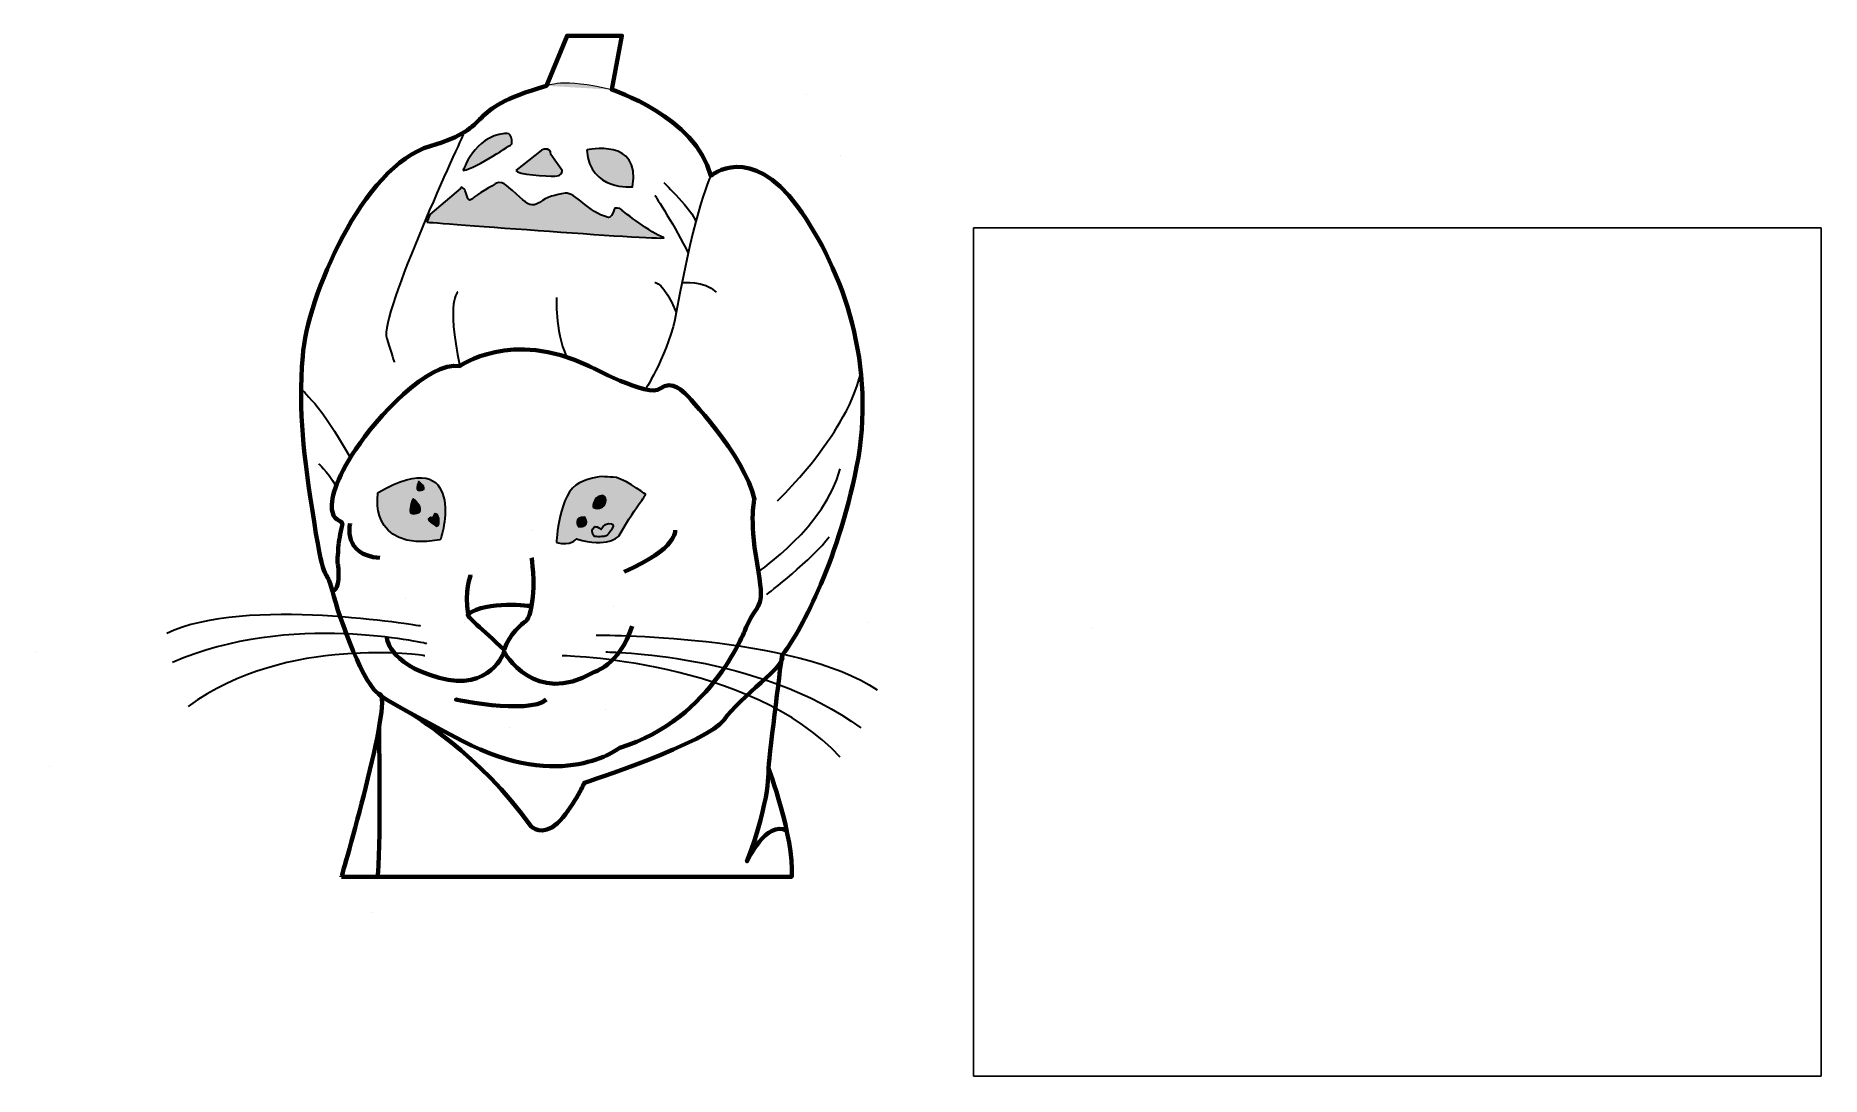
# Model space of a CAD drawing. Header units: millimetres. Extents: x -9 to 201, y -124 to -1.
import ezdxf

# ---------------------------------------------------------------- set-up
doc = ezdxf.new("R2010")
doc.units = ezdxf.units.MM
doc.header["$MEASUREMENT"] = 0
doc.layers.add('Capa 1', color=7, linetype='Continuous')
picture_1 = doc.add_image_def('image1.png', size_in_pixel=(720, 629))

# ---------------------------------------------------------------- blocks, each defined once
blk = doc.blocks.new('block 2')
at = {"layer": 'Capa 1', "color": 250, "lineweight": 106, "true_color": 0x1c1c1b}
blk.add_open_spline([(26.75, -100), (26.75, -100), (32.91, -78.89), (31.26, -78.44), (29.61, -78), (26.44, -69.43), (25.68, -66.32), (24.91, -63.2), (24.79, -66.32), (23.52, -58.12), (22.25, -49.93), (21.67, -45.55), (22.18, -38.63), (22.69, -31.71), (29.23, -16.21), (37.23, -13.86), (45.23, -11.51), (40.72, -9.67), (50.95, -6.75), (50.95, -6.75), (53.36, -0.85), (53.36, -0.85), (53.36, -0.85), (59.84, -0.85), (59.84, -0.85), (59.84, -0.85), (58.63, -7.2), (58.63, -7.2), (58.63, -7.2), (68.54, -10.37), (70.32, -17.36), (70.32, -17.36), (75.01, -13.36), (80.54, -20.98), (86.06, -28.6), (89.87, -39.9), (87.52, -51.65), (85.17, -63.39), (80.73, -71.33), (78.7, -73.94), (78.7, -73.94), (77.3, -84.92), (77.11, -87.21), (77.11, -87.21), (80.13, -95.17), (79.87, -100), (79.87, -100), (26.75, -100), (26.75, -100)], degree=3, knots=[0, 0, 0, 0, 1, 1, 1, 2, 2, 2, 3, 3, 3, 4, 4, 4, 5, 5, 5, 6, 6, 6, 7, 7, 7, 8, 8, 8, 9, 9, 9, 10, 10, 10, 11, 11, 11, 12, 12, 12, 13, 13, 13, 14, 14, 14, 15, 15, 15, 16, 16, 16, 16], dxfattribs=at)
at = {"layer": 'Capa 1'}
image = blk.add_image(picture_1, insert=(101.31, -123.51), size_in_units=(100, 100), dxfattribs=at)
blk = doc.blocks.new('block 4')
at = {"layer": 'Capa 1', "true_color": 0x1c1c1b}
h = blk.add_hatch(color=250, dxfattribs=at)
h.dxf.hatch_style = 2
edge = h.paths.add_edge_path()
edge.add_spline(control_points=[(54.69, -58.7), (56.22, -58.82), (55.46, -57.62), (55.46, -57.62), (54.06, -57.58), (54.69, -58.7), (54.69, -58.7)], knot_values=[0, 0, 0, 0, 1, 1, 1, 2, 2, 2, 2], degree=3, periodic=1)
edge = h.paths.add_edge_path()
edge.add_spline(control_points=[(59.46, -59.84), (59.46, -59.84), (58.16, -61.3), (54.47, -60.16), (54.47, -60.16), (53.81, -61.04), (52.12, -60.6), (52.12, -60.6), (52.38, -54.66), (54.82, -53.55), (57.27, -52.44), (57.87, -52.95), (58.79, -52.88), (59.71, -52.82), (62.44, -54.73), (62.6, -54.89), (62.76, -55.04), (61.87, -55.68), (59.46, -59.84)], knot_values=[0, 0, 0, 0, 1, 1, 1, 2, 2, 2, 3, 3, 3, 4, 4, 4, 5, 5, 5, 6, 6, 6, 6], degree=3, periodic=1)
edge = h.paths.add_edge_path()
edge.add_spline(control_points=[(57.75, -59.88), (58.04, -59.88), (58.48, -59.37), (58.7, -58.93), (58.91, -58.48), (58.8, -58.36), (58.27, -58.36), (57.74, -58.36), (57.37, -59.05), (57.37, -59.05), (56.96, -58.7), (56.8, -58.71), (56.74, -58.75), (56.74, -58.75), (56.71, -58.71), (56.71, -58.71), (56.07, -58.97), (56.44, -59.69), (56.44, -59.69), (56.54, -60.03), (57.47, -59.88), (57.75, -59.88)], knot_values=[0, 0, 0, 0, 1, 1, 1, 2, 2, 2, 3, 3, 3, 4, 4, 4, 5, 5, 5, 6, 6, 6, 7, 7, 7, 7], degree=3, periodic=1)
edge = h.paths.add_edge_path()
edge.add_spline(control_points=[(57.77, -56.19), (57.77, -56.19), (58.31, -54.98), (57.37, -55.08), (56.43, -55.17), (56.44, -56.41), (56.44, -56.41), (57.2, -56.89), (57.77, -56.19), (57.77, -56.19)], knot_values=[0, 0, 0, 0, 1, 1, 1, 2, 2, 2, 3, 3, 3, 3], degree=3, periodic=1)
at = {"layer": 'Capa 1', "true_color": 0xfffeff}
h = blk.add_hatch(color=7, dxfattribs=at)
h.dxf.hatch_style = 2
edge = h.paths.add_edge_path()
edge.add_spline(control_points=[(57.37, -55.08), (58.31, -54.98), (57.77, -56.19), (57.77, -56.19), (57.77, -56.19), (57.2, -56.89), (56.44, -56.41), (56.44, -56.41), (56.43, -55.17), (57.37, -55.08)], knot_values=[0, 0, 0, 0, 1, 1, 1, 2, 2, 2, 3, 3, 3, 3], degree=3, periodic=1)
h = blk.add_hatch(color=7, dxfattribs=at)
h.dxf.hatch_style = 2
edge = h.paths.add_edge_path()
edge.add_spline(control_points=[(55.46, -57.62), (55.46, -57.62), (56.22, -58.82), (54.69, -58.7), (54.69, -58.7), (54.06, -57.58), (55.46, -57.62)], knot_values=[0, 0, 0, 0, 1, 1, 1, 2, 2, 2, 2], degree=3, periodic=1)
h = blk.add_hatch(color=7, dxfattribs=at)
h.dxf.hatch_style = 2
edge = h.paths.add_edge_path()
edge.add_spline(control_points=[(57.75, -59.88), (57.47, -59.88), (56.54, -60.03), (56.44, -59.69), (56.44, -59.69), (56.07, -58.97), (56.71, -58.71), (56.71, -58.71), (56.74, -58.75), (56.74, -58.75), (56.8, -58.71), (56.96, -58.7), (57.37, -59.05), (57.37, -59.05), (57.74, -58.36), (58.27, -58.36), (58.8, -58.36), (58.91, -58.48), (58.7, -58.93), (58.48, -59.37), (58.04, -59.88), (57.75, -59.88)], knot_values=[0, 0, 0, 0, 1, 1, 1, 2, 2, 2, 3, 3, 3, 4, 4, 4, 5, 5, 5, 6, 6, 6, 7, 7, 7, 7], degree=3, periodic=1)
at = {"layer": 'Capa 1', "lineweight": 0}
for points, knots in [([(59.46, -59.84), (59.46, -59.84), (58.16, -61.3), (54.47, -60.16), (54.47, -60.16), (53.81, -61.04), (52.12, -60.6), (52.12, -60.6), (52.38, -54.66), (54.82, -53.55), (57.27, -52.44), (57.87, -52.95), (58.79, -52.88), (59.71, -52.82), (62.44, -54.73), (62.6, -54.89), (62.76, -55.04), (61.87, -55.68), (59.46, -59.84)], [0, 0, 0, 0, 1, 1, 1, 2, 2, 2, 3, 3, 3, 4, 4, 4, 5, 5, 5, 6, 6, 6, 6]), ([(57.77, -56.19), (57.77, -56.19), (58.31, -54.98), (57.37, -55.08), (56.43, -55.17), (56.44, -56.41), (56.44, -56.41), (57.2, -56.89), (57.77, -56.19), (57.77, -56.19)], [0, 0, 0, 0, 1, 1, 1, 2, 2, 2, 3, 3, 3, 3]), ([(57.37, -55.08), (58.31, -54.98), (57.77, -56.19), (57.77, -56.19), (57.77, -56.19), (57.2, -56.89), (56.44, -56.41), (56.44, -56.41), (56.43, -55.17), (57.37, -55.08)], [0, 0, 0, 0, 1, 1, 1, 2, 2, 2, 3, 3, 3, 3]), ([(54.69, -58.7), (56.22, -58.82), (55.46, -57.62), (55.46, -57.62), (54.06, -57.58), (54.69, -58.7), (54.69, -58.7)], [0, 0, 0, 0, 1, 1, 1, 2, 2, 2, 2]), ([(55.46, -57.62), (55.46, -57.62), (56.22, -58.82), (54.69, -58.7), (54.69, -58.7), (54.06, -57.58), (55.46, -57.62)], [0, 0, 0, 0, 1, 1, 1, 2, 2, 2, 2]), ([(57.75, -59.88), (58.04, -59.88), (58.48, -59.37), (58.7, -58.93), (58.91, -58.48), (58.8, -58.36), (58.27, -58.36), (57.74, -58.36), (57.37, -59.05), (57.37, -59.05), (56.96, -58.7), (56.8, -58.71), (56.74, -58.75), (56.74, -58.75), (56.71, -58.71), (56.71, -58.71), (56.07, -58.97), (56.44, -59.69), (56.44, -59.69), (56.54, -60.03), (57.47, -59.88), (57.75, -59.88)], [0, 0, 0, 0, 1, 1, 1, 2, 2, 2, 3, 3, 3, 4, 4, 4, 5, 5, 5, 6, 6, 6, 7, 7, 7, 7]), ([(57.75, -59.88), (57.47, -59.88), (56.54, -60.03), (56.44, -59.69), (56.44, -59.69), (56.07, -58.97), (56.71, -58.71), (56.71, -58.71), (56.74, -58.75), (56.74, -58.75), (56.8, -58.71), (56.96, -58.7), (57.37, -59.05), (57.37, -59.05), (57.74, -58.36), (58.27, -58.36), (58.8, -58.36), (58.91, -58.48), (58.7, -58.93), (58.48, -59.37), (58.04, -59.88), (57.75, -59.88)], [0, 0, 0, 0, 1, 1, 1, 2, 2, 2, 3, 3, 3, 4, 4, 4, 5, 5, 5, 6, 6, 6, 7, 7, 7, 7])]:
    blk.add_open_spline(points, degree=3, knots=knots, dxfattribs=at)
blk = doc.blocks.new('block 5')
at = {"layer": 'Capa 1', "color": 250, "lineweight": 35, "true_color": 0x1c1c1b}
blk.add_open_spline([(52.12, -60.6), (52.12, -60.6), (52.38, -54.66), (54.82, -53.55), (57.27, -52.44), (57.87, -52.95), (58.79, -52.88), (59.71, -52.82), (62.44, -54.73), (62.6, -54.89), (62.76, -55.04), (61.87, -55.68), (59.46, -59.84), (59.46, -59.84), (58.16, -61.3), (54.47, -60.16), (54.47, -60.16), (53.81, -61.04), (52.12, -60.6)], degree=3, knots=[0, 0, 0, 0, 1, 1, 1, 2, 2, 2, 3, 3, 3, 4, 4, 4, 5, 5, 5, 6, 6, 6, 6], dxfattribs=at)
at = {"layer": 'Capa 1', "color": 7, "lineweight": 35, "true_color": 0xfffeff}
for points, knots in [([(56.44, -56.41), (56.44, -56.41), (56.43, -55.17), (57.37, -55.08), (58.31, -54.98), (57.77, -56.19), (57.77, -56.19), (57.77, -56.19), (57.2, -56.89), (56.44, -56.41)], [0, 0, 0, 0, 1, 1, 1, 2, 2, 2, 3, 3, 3, 3]), ([(54.69, -58.7), (54.69, -58.7), (54.06, -57.58), (55.46, -57.62), (55.46, -57.62), (56.22, -58.82), (54.69, -58.7)], [0, 0, 0, 0, 1, 1, 1, 2, 2, 2, 2]), ([(56.71, -58.8), (56.71, -58.8), (56.71, -58.77), (56.74, -58.75), (56.8, -58.71), (56.96, -58.7), (57.37, -59.05), (57.37, -59.05), (57.74, -58.36), (58.27, -58.36), (58.8, -58.36), (58.91, -58.48), (58.7, -58.93), (58.48, -59.37), (58.04, -59.88), (57.75, -59.88), (57.47, -59.88), (56.54, -60.03), (56.44, -59.69), (56.44, -59.69), (56.07, -58.97), (56.71, -58.71)], [0, 0, 0, 0, 1, 1, 1, 2, 2, 2, 3, 3, 3, 4, 4, 4, 5, 5, 5, 6, 6, 6, 7, 7, 7, 7])]:
    blk.add_open_spline(points, degree=3, knots=knots, dxfattribs=at)
blk = doc.blocks.new('block 3')
at = {"layer": 'Capa 1'}
for name in ['block 4', 'block 5']:
    blk.add_blockref(name, (0, 0), dxfattribs=at)
blk = doc.blocks.new('block 7')
at = {"layer": 'Capa 1', "true_color": 0x1c1c1b}
h = blk.add_hatch(color=250, dxfattribs=at)
h.dxf.hatch_style = 2
edge = h.paths.add_edge_path()
edge.add_spline(control_points=[(36.34, -54.38), (36.85, -54.19), (35.87, -53.41), (35.87, -53.41), (35.87, -53.41), (35.2, -54.8), (36.34, -54.38)], knot_values=[0, 0, 0, 0, 1, 1, 1, 2, 2, 2, 2], degree=3, periodic=1)
edge = h.paths.add_edge_path()
edge.add_spline(control_points=[(38.25, -58.33), (38.31, -57.41), (37.96, -57.22), (37.82, -57.19), (37.68, -57.16), (37.56, -57.67), (37.56, -57.67), (37.12, -57.5), (37.01, -57.87), (37.01, -57.87), (37.01, -57.87), (38.18, -59.25), (38.25, -58.33)], knot_values=[0, 0, 0, 0, 1, 1, 1, 2, 2, 2, 3, 3, 3, 4, 4, 4, 4], degree=3, periodic=1)
edge = h.paths.add_edge_path()
edge.add_spline(control_points=[(31.07, -54.69), (41.61, -48.66), (38.72, -60.22), (38.34, -60.28), (29.71, -61.72), (31.07, -54.69), (31.07, -54.69)], knot_values=[0, 0, 0, 0, 1, 1, 1, 2, 2, 2, 2], degree=3, periodic=1)
edge = h.paths.add_edge_path()
edge.add_spline(control_points=[(35.91, -57.03), (36.5, -56.49), (35.2, -55.44), (35.2, -55.44), (35.2, -55.44), (34.58, -56.98), (34.99, -57.14), (35.4, -57.3), (35.91, -57.03), (35.91, -57.03)], knot_values=[0, 0, 0, 0, 1, 1, 1, 2, 2, 2, 3, 3, 3, 3], degree=3, periodic=1)
at = {"layer": 'Capa 1', "true_color": 0xfffeff}
h = blk.add_hatch(color=7, dxfattribs=at)
h.dxf.hatch_style = 2
edge = h.paths.add_edge_path()
edge.add_spline(control_points=[(35.87, -53.41), (35.87, -53.41), (36.85, -54.19), (36.34, -54.38), (35.2, -54.8), (35.87, -53.41), (35.87, -53.41)], knot_values=[0, 0, 0, 0, 1, 1, 1, 2, 2, 2, 2], degree=3, periodic=1)
h = blk.add_hatch(color=7, dxfattribs=at)
h.dxf.hatch_style = 2
edge = h.paths.add_edge_path()
edge.add_spline(control_points=[(35.2, -55.44), (35.2, -55.44), (36.5, -56.49), (35.91, -57.03), (35.91, -57.03), (35.4, -57.3), (34.99, -57.14), (34.58, -56.98), (35.2, -55.44), (35.2, -55.44)], knot_values=[0, 0, 0, 0, 1, 1, 1, 2, 2, 2, 3, 3, 3, 3], degree=3, periodic=1)
h = blk.add_hatch(color=7, dxfattribs=at)
h.dxf.hatch_style = 2
edge = h.paths.add_edge_path()
edge.add_spline(control_points=[(37.82, -57.19), (37.96, -57.22), (38.31, -57.41), (38.25, -58.33), (38.18, -59.25), (37.01, -57.87), (37.01, -57.87), (37.01, -57.87), (37.12, -57.5), (37.56, -57.67), (37.56, -57.67), (37.68, -57.16), (37.82, -57.19)], knot_values=[0, 0, 0, 0, 1, 1, 1, 2, 2, 2, 3, 3, 3, 4, 4, 4, 4], degree=3, periodic=1)
at = {"layer": 'Capa 1', "lineweight": 0}
for points, knots in [([(31.07, -54.69), (41.61, -48.66), (38.72, -60.22), (38.34, -60.28), (29.71, -61.72), (31.07, -54.69), (31.07, -54.69)], [0, 0, 0, 0, 1, 1, 1, 2, 2, 2, 2]), ([(35.87, -53.41), (35.87, -53.41), (36.85, -54.19), (36.34, -54.38), (35.2, -54.8), (35.87, -53.41), (35.87, -53.41)], [0, 0, 0, 0, 1, 1, 1, 2, 2, 2, 2]), ([(36.34, -54.38), (36.85, -54.19), (35.87, -53.41), (35.87, -53.41), (35.87, -53.41), (35.2, -54.8), (36.34, -54.38)], [0, 0, 0, 0, 1, 1, 1, 2, 2, 2, 2]), ([(35.2, -55.44), (35.2, -55.44), (36.5, -56.49), (35.91, -57.03), (35.91, -57.03), (35.4, -57.3), (34.99, -57.14), (34.58, -56.98), (35.2, -55.44), (35.2, -55.44)], [0, 0, 0, 0, 1, 1, 1, 2, 2, 2, 3, 3, 3, 3]), ([(35.91, -57.03), (36.5, -56.49), (35.2, -55.44), (35.2, -55.44), (35.2, -55.44), (34.58, -56.98), (34.99, -57.14), (35.4, -57.3), (35.91, -57.03), (35.91, -57.03)], [0, 0, 0, 0, 1, 1, 1, 2, 2, 2, 3, 3, 3, 3]), ([(37.82, -57.19), (37.96, -57.22), (38.31, -57.41), (38.25, -58.33), (38.18, -59.25), (37.01, -57.87), (37.01, -57.87), (37.01, -57.87), (37.12, -57.5), (37.56, -57.67), (37.56, -57.67), (37.68, -57.16), (37.82, -57.19)], [0, 0, 0, 0, 1, 1, 1, 2, 2, 2, 3, 3, 3, 4, 4, 4, 4]), ([(38.25, -58.33), (38.31, -57.41), (37.96, -57.22), (37.82, -57.19), (37.68, -57.16), (37.56, -57.67), (37.56, -57.67), (37.12, -57.5), (37.01, -57.87), (37.01, -57.87), (37.01, -57.87), (38.18, -59.25), (38.25, -58.33)], [0, 0, 0, 0, 1, 1, 1, 2, 2, 2, 3, 3, 3, 4, 4, 4, 4])]:
    blk.add_open_spline(points, degree=3, knots=knots, dxfattribs=at)
blk = doc.blocks.new('block 8')
at = {"layer": 'Capa 1', "color": 250, "lineweight": 35, "true_color": 0x1c1c1b}
blk.add_open_spline([(31.07, -54.69), (31.07, -54.69), (29.71, -61.72), (38.34, -60.28), (38.72, -60.22), (41.61, -48.66), (31.07, -54.69)], degree=3, knots=[0, 0, 0, 0, 1, 1, 1, 2, 2, 2, 2], dxfattribs=at)
at = {"layer": 'Capa 1', "color": 7, "lineweight": 35, "true_color": 0xfffeff}
for points, knots in [([(36.34, -54.38), (35.2, -54.8), (35.87, -53.41), (35.87, -53.41), (35.87, -53.41), (36.85, -54.19), (36.34, -54.38)], [0, 0, 0, 0, 1, 1, 1, 2, 2, 2, 2]), ([(35.91, -57.03), (35.91, -57.03), (35.4, -57.3), (34.99, -57.14), (34.58, -56.98), (35.2, -55.44), (35.2, -55.44), (35.2, -55.44), (36.5, -56.49), (35.91, -57.03)], [0, 0, 0, 0, 1, 1, 1, 2, 2, 2, 3, 3, 3, 3]), ([(37.01, -57.87), (37.01, -57.87), (37.12, -57.5), (37.56, -57.67), (37.56, -57.67), (37.68, -57.16), (37.82, -57.19), (37.96, -57.22), (38.31, -57.41), (38.25, -58.33), (38.18, -59.25), (37.01, -57.87), (37.01, -57.87)], [0, 0, 0, 0, 1, 1, 1, 2, 2, 2, 3, 3, 3, 4, 4, 4, 4])]:
    blk.add_open_spline(points, degree=3, knots=knots, dxfattribs=at)
blk = doc.blocks.new('block 6')
at = {"layer": 'Capa 1'}
for name in ['block 7', 'block 8']:
    blk.add_blockref(name, (0, 0), dxfattribs=at)

msp = doc.modelspace()

# ---------------------------------------------------------------- hatches: boundary and pattern name
at = {"layer": 'Capa 1', "true_color": 0x1c1c1b}
h = msp.add_hatch(color=250, dxfattribs=at)
h.dxf.hatch_style = 2
edge = h.paths.add_edge_path()
edge.add_spline(control_points=[(50.95, -6.75), (50.95, -6.75), (52.79, -5.71), (58.63, -7.2)], knot_values=[0, 0, 0, 0, 0.352778, 0.352778, 0.352778, 0.352778], degree=3, periodic=0)
edge.add_line((58.63, -7.2), (50.95, -6.75))
h = msp.add_hatch(color=250, dxfattribs=at)
h.dxf.hatch_style = 2
edge = h.paths.add_edge_path()
edge.add_spline(control_points=[(41.11, -16.72), (41.11, -16.72), (42.38, -12.75), (46, -12.37), (46, -12.37), (47.01, -12.12), (46.85, -13.61), (46.85, -13.61), (42.79, -16.44), (41.11, -16.72)], knot_values=[0, 0, 0, 0, 1, 1, 1, 2, 2, 2, 3, 3, 3, 3], degree=3, periodic=1)
h = msp.add_hatch(color=250, dxfattribs=at)
h.dxf.hatch_style = 2
edge = h.paths.add_edge_path()
edge.add_spline(control_points=[(47.33, -16.72), (47.33, -16.72), (50.31, -14.37), (50.31, -14.37), (50.31, -14.37), (51.39, -13.77), (51.46, -14.85), (51.46, -14.85), (52.79, -16.72), (52.79, -16.72), (52.79, -16.72), (52.82, -17.45), (51.93, -17.42), (51.04, -17.39), (47.36, -17.23), (47.33, -16.72)], knot_values=[0, 0, 0, 0, 1, 1, 1, 2, 2, 2, 3, 3, 3, 4, 4, 4, 5, 5, 5, 5], degree=3, periodic=1)
h = msp.add_hatch(color=250, dxfattribs=at)
h.dxf.hatch_style = 2
edge = h.paths.add_edge_path()
edge.add_spline(control_points=[(55.69, -14.33), (55.69, -14.33), (62.17, -12.81), (61.07, -18.65), (61.07, -18.65), (56.05, -19.22), (55.69, -14.33)], knot_values=[0, 0, 0, 0, 1, 1, 1, 2, 2, 2, 2], degree=3, periodic=1)
h = msp.add_hatch(color=250, dxfattribs=at)
h.dxf.hatch_style = 2
edge = h.paths.add_edge_path()
edge.add_spline(control_points=[(36.82, -22.82), (36.82, -22.82), (37.17, -21.93), (37.17, -21.93), (37.17, -21.93), (40.79, -18.85), (40.79, -18.85), (40.79, -18.85), (40.85, -18.53), (41.14, -18.85), (41.42, -19.17), (41.07, -18.4), (41.61, -19.9), (41.61, -19.9), (41.74, -20.56), (42.19, -20.06), (42.63, -19.55), (44.79, -18.44), (44.88, -18.31), (44.98, -18.18), (45.61, -18.06), (45.96, -18.31), (46.31, -18.56), (48.5, -20.49), (48.5, -20.49), (48.5, -20.49), (49.27, -21.15), (50.12, -20.49), (50.98, -19.83), (52, -19.61), (53.14, -19.42), (54.28, -19.23), (56.09, -21.83), (58, -22.18), (58, -22.18), (58.16, -22.31), (58.41, -22.25), (58.66, -22.18), (58.98, -21.17), (58.98, -21.17), (58.98, -21.17), (59.62, -21.1), (59.81, -21.36), (60, -21.61), (63.33, -24.15), (64.73, -24.63), (66.12, -25.1), (36.82, -22.82), (36.82, -22.82)], knot_values=[0, 0, 0, 0, 1, 1, 1, 2, 2, 2, 3, 3, 3, 4, 4, 4, 5, 5, 5, 6, 6, 6, 7, 7, 7, 8, 8, 8, 9, 9, 9, 10, 10, 10, 11, 11, 11, 12, 12, 12, 13, 13, 13, 14, 14, 14, 15, 15, 15, 16, 16, 16, 16], degree=3, periodic=1)
h = msp.add_hatch(color=250, dxfattribs=at)
h.dxf.hatch_style = 2
edge = h.paths.add_edge_path()
edge.add_spline(control_points=[(31.18, -82.45), (31.18, -82.45), (31.45, -97.68), (30.99, -100)], knot_values=[0, 0, 0, 0, 0.352778, 0.352778, 0.352778, 0.352778], degree=3, periodic=0)
edge.add_line((30.99, -100), (31.18, -82.45))

# ---------------------------------------------------------------- linework, layer by layer
at = {"layer": 'Capa 1', "color": 250, "lineweight": 9, "true_color": 0x1c1c1b}
msp.add_lwpolyline([(81.58, -7.83), (81.58, -7.83)], dxfattribs=at)
at = {"layer": 'Capa 1', "color": 250, "lineweight": 35, "true_color": 0x1c1c1b}
for points in [[(85.56, -14.94), (85.56, -14.94)], [(34.99, -55.68), (34.99, -55.68)], [(49.17, -59.13), (49.17, -59.13)], [(34.31, -67.2), (34.31, -67.2)], [(41.99, -69.05), (41.99, -69.05)], [(41.99, -69.05), (41.99, -69.05)], [(58.8, -68.09), (58.8, -68.09)], [(41.23, -70), (41.23, -70)], [(88.86, -70), (88.86, -70)], [(115.36, -70.65), (115.36, -70.65)], [(-9.31, -73.49), (-9.31, -73.49)], [(57.93, -80.22), (57.93, -80.22)], [(46.57, -82.45), (46.57, -82.45)], [(-7.66, -86.97), (-7.66, -86.97)], [(30.37, -104.16), (30.37, -104.16)]]:
    msp.add_lwpolyline(points, dxfattribs=at)
at = {"layer": 'Capa 1', "color": 250, "lineweight": 9, "true_color": 0x1c1c1b}
msp.add_open_spline([(50.95, -6.75), (50.95, -6.75), (52.79, -5.71), (58.63, -7.2)], degree=3, dxfattribs=at)
at = {"layer": 'Capa 1', "color": 250, "lineweight": 35, "true_color": 0x1c1c1b}
for points, knots in [([(41.11, -12.53), (41.11, -12.53), (31.2, -33.74), (32.09, -36.53), (32.98, -39.33), (32.98, -39.33), (32.98, -39.33)], [0, 0, 0, 0, 1, 1, 1, 2, 2, 2, 2]), ([(41.11, -16.72), (41.11, -16.72), (42.38, -12.75), (46, -12.37), (46, -12.37), (47.01, -12.12), (46.85, -13.61), (46.85, -13.61), (42.79, -16.44), (41.11, -16.72)], [0, 0, 0, 0, 1, 1, 1, 2, 2, 2, 3, 3, 3, 3]), ([(47.33, -16.72), (47.33, -16.72), (50.31, -14.37), (50.31, -14.37), (50.31, -14.37), (51.39, -13.77), (51.46, -14.85), (51.46, -14.85), (52.79, -16.72), (52.79, -16.72), (52.79, -16.72), (52.82, -17.45), (51.93, -17.42), (51.04, -17.39), (47.36, -17.23), (47.33, -16.72)], [0, 0, 0, 0, 1, 1, 1, 2, 2, 2, 3, 3, 3, 4, 4, 4, 5, 5, 5, 5]), ([(55.69, -14.33), (55.69, -14.33), (62.17, -12.81), (61.07, -18.65), (61.07, -18.65), (56.05, -19.22), (55.69, -14.33)], [0, 0, 0, 0, 1, 1, 1, 2, 2, 2, 2]), ([(36.82, -22.82), (36.82, -22.82), (37.17, -21.93), (37.17, -21.93), (37.17, -21.93), (40.79, -18.85), (40.79, -18.85), (40.79, -18.85), (40.85, -18.53), (41.14, -18.85), (41.42, -19.17), (41.07, -18.4), (41.61, -19.9), (41.61, -19.9), (41.74, -20.56), (42.19, -20.06), (42.63, -19.55), (44.79, -18.44), (44.88, -18.31), (44.98, -18.18), (45.61, -18.06), (45.96, -18.31), (46.31, -18.56), (48.5, -20.49), (48.5, -20.49), (48.5, -20.49), (49.27, -21.15), (50.12, -20.49), (50.98, -19.83), (52, -19.61), (53.14, -19.42), (54.28, -19.23), (56.09, -21.83), (58, -22.18), (58, -22.18), (58.16, -22.31), (58.41, -22.25), (58.66, -22.18), (58.98, -21.17), (58.98, -21.17), (58.98, -21.17), (59.62, -21.1), (59.81, -21.36), (60, -21.61), (63.33, -24.15), (64.73, -24.63), (66.12, -25.1), (36.82, -22.82), (36.82, -22.82)], [0, 0, 0, 0, 1, 1, 1, 2, 2, 2, 3, 3, 3, 4, 4, 4, 5, 5, 5, 6, 6, 6, 7, 7, 7, 8, 8, 8, 9, 9, 9, 10, 10, 10, 11, 11, 11, 12, 12, 12, 13, 13, 13, 14, 14, 14, 15, 15, 15, 16, 16, 16, 16]), ([(70.32, -17.36), (70.32, -17.36), (68.54, -20.66), (66.25, -33.49), (65.44, -38.03), (62.62, -42.53), (62.62, -42.53)], [0, 0, 0, 0, 1, 1, 1, 2, 2, 2, 2]), ([(78.19, -55.68), (78.19, -55.68), (82, -51.9), (83.78, -49.11), (83.78, -49.11), (87.18, -44.69), (88.02, -40.49)], [0, 0, 0, 0, 1, 1, 1, 2, 2, 2, 2])]:
    msp.add_open_spline(points, degree=3, knots=knots, dxfattribs=at)
for points in [[(64.78, -18.16), (64.78, -18.16), (68.19, -21.49), (68.54, -22.75)], [(63.71, -19.64), (63.71, -19.64), (66.24, -23.52), (67.64, -26.47)], [(40.47, -31.07), (40.47, -31.07), (39.07, -32), (40.72, -39.79)], [(63.71, -29.95), (63.71, -29.95), (64.73, -29.8), (66.25, -33.49)], [(66.92, -29.95), (66.92, -29.95), (69.55, -29.68), (70.95, -31.07)], [(52.12, -31.72), (52.12, -31.72), (51.89, -35.43), (53.29, -38.71)], [(22, -42.53), (22, -42.53), (24.35, -44.4), (27.7, -50.42)], [(24.05, -51.31), (24.05, -51.31), (24.92, -51.99), (26.11, -53.93)], [(75.94, -64.03), (75.94, -64.03), (83.9, -58.63), (85.56, -51.9)], [(76.92, -66.72), (76.92, -66.72), (82.42, -62.47), (84.29, -59.91)], [(36.07, -70.44), (36.07, -70.44), (15.28, -66.88), (6.14, -71.31)], [(36.82, -72.52), (36.82, -72.52), (20.7, -68.66), (6.82, -74.74)], [(36.57, -73.94), (36.57, -73.94), (20.36, -71.4), (8.68, -79.91)], [(56.81, -71.5), (56.81, -71.5), (80.31, -71.4), (89.96, -77.97)], [(57.93, -73.49), (57.93, -73.49), (76.09, -73.59), (88.02, -82.45)], [(85.56, -85.89), (75.06, -74.38), (52.79, -73.94), (52.79, -73.94)]]:
    msp.add_open_spline(points, degree=3, dxfattribs=at)
at = {"layer": 'Capa 1', "color": 250, "lineweight": 106, "true_color": 0x1c1c1b}
for points, knots in [([(25.68, -66.32), (25.68, -66.32), (26.5, -66.29), (26.42, -64.26), (26.33, -62.23), (26.17, -63.88), (26.42, -60.79), (26.42, -60.79), (26.63, -59.31), (26.84, -58.59), (27.05, -57.87), (25.99, -58.29), (25.68, -56.98), (25.36, -55.67), (26.03, -53.17), (28.45, -49.57), (30.86, -45.97), (36.96, -39.16), (40.72, -39.79), (40.72, -39.79), (46.76, -35.41), (55.9, -39.75), (55.9, -39.75), (63.01, -43.58), (64.35, -42.44), (65.68, -41.3), (67.33, -43.07), (67.33, -43.07), (67.33, -43.07), (74.38, -50.31), (75.46, -55.52), (75.46, -55.52), (74.82, -57.55), (75.78, -63.08), (76.73, -68.6), (76.09, -67.2), (74.51, -70.51), (74.51, -70.51), (70.63, -81.43), (59.58, -84.79), (59.58, -84.79), (52.79, -90.19), (40.98, -83.97), (29.17, -77.75), (31.26, -78.44), (31.26, -78.44)], [0, 0, 0, 0, 1, 1, 1, 2, 2, 2, 3, 3, 3, 4, 4, 4, 5, 5, 5, 6, 6, 6, 7, 7, 7, 8, 8, 8, 9, 9, 9, 10, 10, 10, 11, 11, 11, 12, 12, 12, 13, 13, 13, 14, 14, 14, 15, 15, 15, 15]), ([(45.93, -73.49), (45.94, -73.44), (45.94, -73.39), (45.95, -73.34), (45.96, -73.26), (45.98, -73.19), (46, -73.12), (46.4, -71.56), (48.3, -70), (48.3, -70), (48.3, -70), (48.92, -69.81), (49.17, -68.09), (49.17, -68.09), (43.84, -67.39), (41.68, -69.05), (41.39, -69.22), (43.33, -70.76), (45.96, -73.26)], [0, 0, 0, 0, 1, 1, 1, 2, 2, 2, 3, 3, 3, 4, 4, 4, 5, 5, 5, 6, 6, 6, 6]), ([(61.04, -70.44), (59.52, -75.14), (56.44, -75.9), (56.44, -75.9), (49.58, -79.97), (45.93, -73.49), (45.93, -73.49), (45.93, -73.49), (44.35, -78.23), (38.26, -76.54), (32.16, -74.85), (32.09, -71.71), (32.09, -71.71)], [0, 0, 0, 0, 1, 1, 1, 2, 2, 2, 3, 3, 3, 4, 4, 4, 4]), ([(34.85, -80.68), (34.85, -80.68), (43.14, -85.56), (49.11, -94.06), (49.11, -94.06), (50.44, -95.33), (52.22, -93.68), (54, -92.03), (55.39, -88.92), (55.39, -88.92), (55.39, -88.92), (70.1, -84.12), (71.88, -81.49), (73.66, -78.87), (79.46, -74.92), (78.7, -73.94)], [0, 0, 0, 0, 1, 1, 1, 2, 2, 2, 3, 3, 3, 4, 4, 4, 5, 5, 5, 5]), ([(77.11, -87.21), (77.11, -87.21), (77.43, -90.76), (74.57, -98.19), (74.57, -98.19), (76.91, -93.28), (79.27, -94.53)], [0, 0, 0, 0, 1, 1, 1, 2, 2, 2, 2])]:
    msp.add_open_spline(points, degree=3, knots=knots, dxfattribs=at)
for points in [[(27.77, -58.36), (27.77, -58.36), (26.88, -62.1), (31.26, -62.4)], [(66.12, -59.13), (66.12, -59.13), (66.47, -61.3), (60.09, -64.03)], [(49.17, -62.4), (49.17, -62.4), (49.68, -65.11), (49.17, -68.09)], [(41.99, -64.39), (41.99, -64.39), (41.23, -66.38), (41.68, -69.05)], [(40.34, -79.11), (39.35, -78.96), (48.91, -80.96), (50.91, -79.11)], [(31.18, -82.45), (31.18, -82.45), (31.45, -97.68), (30.99, -100)]]:
    msp.add_open_spline(points, degree=3, dxfattribs=at)

# ---------------------------------------------------------------- block references
at = {"layer": 'Capa 1'}
for name in ['block 2', 'block 6', 'block 3']:
    msp.add_blockref(name, (0, 0), dxfattribs=at)

doc.saveas('drawing.dxf')
